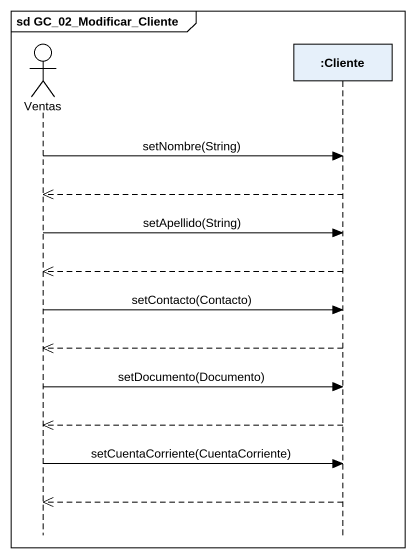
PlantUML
@startuml
mainframe sd GC_02_Modificar_Cliente
hide footbox
actor Ventas
participant ":Cliente" as Cliente

Ventas -> Cliente : setNombre(String)
Cliente -->> Ventas
Ventas -> Cliente : setApellido(String)
Cliente -->> Ventas
Ventas -> Cliente : setContacto(Contacto)
Cliente -->> Ventas
Ventas -> Cliente : setDocumento(Documento)
Cliente -->> Ventas
Ventas -> Cliente : setCuentaCorriente(CuentaCorriente)
Cliente -->> Ventas
@enduml
